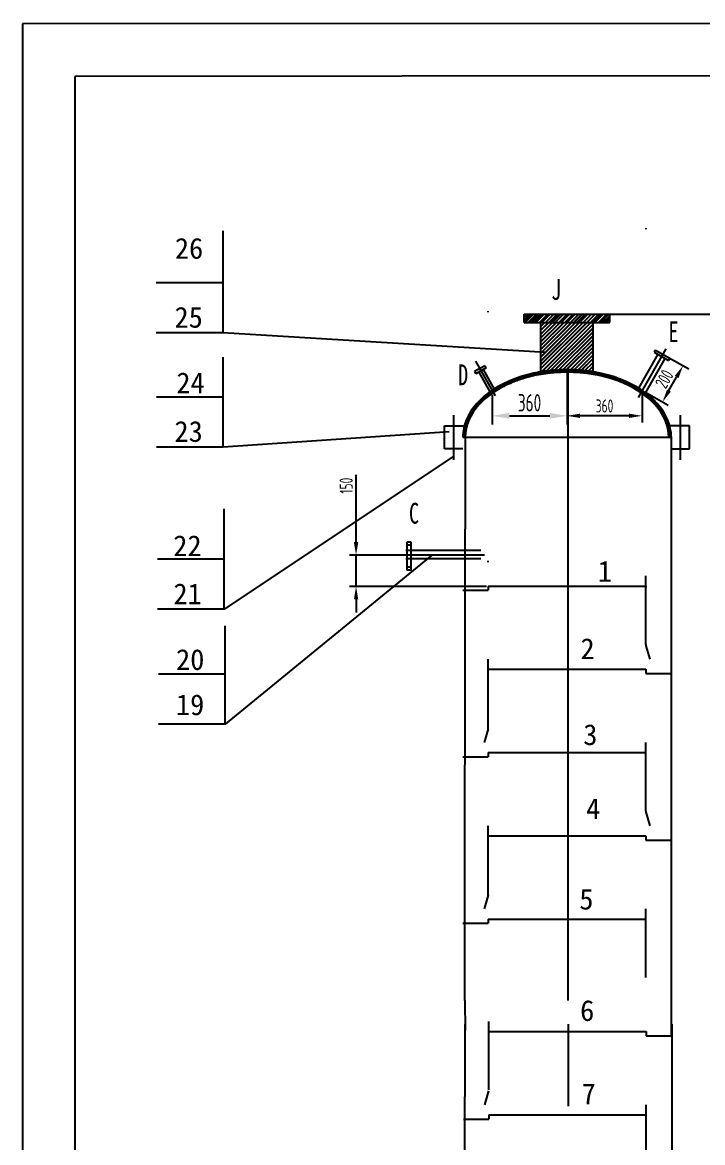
# Model space of a CAD drawing. Extents: x 29 to 469, y 5 to 599.
# Drawn here: x 29.4 to 159.1, y 384.8 to 598.6 of the extents above; entities that cross this region are included whole.
import ezdxf

# ---------------------------------------------------------------- set-up
doc = ezdxf.new("R2010")
doc.units = 0
doc.header["$LTSCALE"] = 10
doc.header["$MEASUREMENT"] = 0
doc.linetypes.add('ACAD_ISO10W100', pattern=[18, 12, -3, 0, -3])
doc.linetypes.add('CENTER', pattern=[2, 1.25, -0.25, 0.25, -0.25])
doc.layers.get('0').update_dxf_attribs({"linetype": 'CONTINUOUS'})
doc.layers.get('DEFPOINTS').update_dxf_attribs({"linetype": 'CONTINUOUS'})
for name, color, linetype in [('3中心线层', 1, 'CENTER'), ('中心线', 1, 'CENTER'), ('剖面线', 5, 'CONTINUOUS'), ('标注线', 2, 'CONTINUOUS'), ('粗实线', 3, 'CONTINUOUS'), ('细实线', 4, 'CONTINUOUS')]:
    doc.layers.add(name, color=color, linetype=linetype)
doc.styles.get("Standard").update_dxf_attribs({"font": 'isocp.shx', "width": 0.707, "bigfont": 'hztxt.shx'})
doc.styles.add('样式_1', font='SIMHEI.TTF', dxfattribs={"height": 10})
doc.dimstyles.new('ISO-25', dxfattribs={"dimtxt": 2.5, "dimasz": 2.5, "dimexe": 1.25, "dimexo": 0.625, "dimtad": 1, "dimtxsty": 'STANDARD', "dimcen": 2.5, "dimazin": 3, "dimtfac": 1, "dimtmove": 0, "dimatfit": 3})

# ---------------------------------------------------------------- blocks, each defined once
blk = doc.blocks.new('*D53')
at = {"layer": 'DEFPOINTS', "color": 0}
for p in [(133.27, 532.33), (147.58, 528.38), (133.27, 523.52)]:
    blk.add_point(p, dxfattribs=at)
at = {"layer": '细实线', "color": 0}
for p, q in [((133.27, 531.71), (133.27, 522.27)), ((147.58, 527.76), (147.58, 522.27)), ((145.08, 523.52), (135.77, 523.52))]:
    blk.add_line(p, q, dxfattribs=at)
for points in [[(135.77, 523.94), (135.77, 523.11), (133.27, 523.52)], [(145.08, 523.94), (145.08, 523.11), (147.58, 523.52)]]:
    blk.add_solid(points, dxfattribs=at)
at = {"layer": '细实线', "color": 0, "insert": (140.42, 525.4), "char_height": 2.5, "attachment_point": 5}
blk.add_mtext('360', dxfattribs=at)
blk = doc.blocks.new('*D54')
at = {"layer": 'DEFPOINTS', "color": 0}
for p in [(151.49, 535.3), (155.39, 533.09), (147.58, 528.38)]:
    blk.add_point(p, dxfattribs=at)
at = {"layer": '细实线', "color": 0}
for p, q in [((152.03, 534.99), (156.48, 532.47)), ((152.71, 528.35), (154.16, 530.91)), ((148.12, 528.07), (152.57, 525.56))]:
    blk.add_line(p, q, dxfattribs=at)
for points in [[(153.8, 531.12), (154.53, 530.71), (155.39, 533.09)], [(152.35, 528.55), (153.07, 528.14), (151.48, 526.17)]]:
    blk.add_solid(points, dxfattribs=at)
at = {"layer": '细实线', "color": 0, "insert": (151.81, 530.55), "char_height": 2.5, "attachment_point": 5, "rotation": 60.4843}
blk.add_mtext('200', dxfattribs=at)
blk = doc.blocks.new('*D38')
at = {"layer": 'DEFPOINTS', "color": 0}
for p in [(118.13, 496.94), (93.04, 490.98), (118.54, 490.98)]:
    blk.add_point(p, dxfattribs=at)
at = {"layer": '细实线', "color": 0}
for p, q in [((93.04, 499.44), (93.04, 512.23)), ((117.51, 496.94), (91.79, 496.94)), ((93.04, 490.98), (93.04, 496.94)), ((117.92, 490.98), (91.79, 490.98)), ((93.04, 488.48), (93.04, 485.98))]:
    blk.add_line(p, q, dxfattribs=at)
for points in [[(92.62, 499.44), (93.46, 499.44), (93.04, 496.94)], [(92.62, 488.48), (93.46, 488.48), (93.04, 490.98)]]:
    blk.add_solid(points, dxfattribs=at)
at = {"layer": '细实线', "color": 0, "insert": (91.17, 510.19), "char_height": 2.5, "attachment_point": 5, "rotation": 90}
blk.add_mtext('150', dxfattribs=at)

msp = doc.modelspace()

# ---------------------------------------------------------------- hatches: boundary and pattern name
h = msp.add_hatch()
h.set_pattern_fill('JIS_LC_20A', color=0, scale=0.707, style=0)
h.set_pattern_definition([(45, (-1814.474, 421.445), (-9.99849, 9.99849), []), (45, (-1813.767, 421.445), (-9.99849, 9.99849), [])])
h.paths.add_polyline_path([(133.469, 542.904), (125.125, 542.904), (125.125, 541.315), (133.469, 541.315)])
h = msp.add_hatch()
h.set_pattern_fill('JIS_LC_20A', color=0, scale=0.17675, style=0)
h.set_pattern_definition([(45, (-1814.474, 421.4454), (-2.4996225, 2.4996225), []), (45, (-1814.297, 421.4454), (-2.4996225, 2.4996225), [])])
h.paths.add_polyline_path([(133.469, 542.904), (125.125, 542.904), (125.125, 541.315), (133.469, 541.315)])
h = msp.add_hatch()
h.set_pattern_fill('JIS_LC_20A', color=0, scale=0.707, style=0)
h.set_pattern_definition([(45, (-1813.31, 421.445), (-9.99849, 9.99849), []), (45, (-1812.603, 421.445), (-9.99849, 9.99849), [])])
h.paths.add_polyline_path([(134.633, 542.904), (126.289, 542.904), (126.289, 541.315), (134.633, 541.315)])
h = msp.add_hatch()
h.set_pattern_fill('JIS_LC_20A', color=0, scale=0.17675, style=0)
h.set_pattern_definition([(45, (-1812.8894, 421.4454), (-2.4996225, 2.4996225), []), (45, (-1812.7126, 421.4454), (-2.4996225, 2.4996225), [])])
h.paths.add_polyline_path([(135.053, 542.904), (126.71, 542.904), (126.71, 541.315), (135.053, 541.315)])
h = msp.add_hatch()
h.set_pattern_fill('JIS_LC_20A', color=0, scale=0.707, style=0)
h.set_pattern_definition([(45, (-1812.257, 421.445), (-9.99849, 9.99849), []), (45, (-1811.55, 421.445), (-9.99849, 9.99849), [])])
h.paths.add_polyline_path([(135.685, 542.904), (127.342, 542.904), (127.342, 541.315), (135.685, 541.315)])
h = msp.add_hatch()
h.set_pattern_fill('JIS_LC_20A', color=0, scale=0.707, style=0)
h.set_pattern_definition([(45, (-1811.16, 421.445), (-9.99849, 9.99849), []), (45, (-1810.453, 421.445), (-9.99849, 9.99849), [])])
h.paths.add_polyline_path([(136.783, 542.904), (128.439, 542.904), (128.439, 541.315), (136.783, 541.315)])
h = msp.add_hatch()
h.set_pattern_fill('JIS_LC_20A', color=0, scale=0.707, style=0)
h.set_pattern_definition([(45, (-1809.812, 421.445), (-9.99849, 9.99849), []), (45, (-1809.105, 421.445), (-9.99849, 9.99849), [])])
h.paths.add_polyline_path([(138.131, 542.904), (129.787, 542.904), (129.787, 541.315), (138.131, 541.315)])
h = msp.add_hatch()
h.set_pattern_fill('JIS_LC_20A', color=0, scale=0.707, style=0)
h.set_pattern_definition([(45, (-1808.574, 421.445), (-9.99849, 9.99849), []), (45, (-1807.867, 421.445), (-9.99849, 9.99849), [])])
h.paths.add_polyline_path([(139.369, 542.904), (131.025, 542.904), (131.025, 541.315), (139.369, 541.315)])
h = msp.add_hatch()
h.set_pattern_fill('JIS_LC_20A', color=0, scale=0.707, style=0)
h.set_pattern_definition([(45, (-1807.432, 421.445), (-9.99849, 9.99849), []), (45, (-1806.725, 421.445), (-9.99849, 9.99849), [])])
h.paths.add_polyline_path([(140.511, 542.904), (132.167, 542.904), (132.167, 541.315), (140.511, 541.315)])
h = msp.add_hatch()
h.set_pattern_fill('JIS_LC_20A', color=0, scale=0.17675, style=0)
h.set_pattern_definition([(45, (-1806.5777, 421.472), (-2.4996225, 2.4996225), []), (45, (-1806.401, 421.472), (-2.4996225, 2.4996225), [])])
h.paths.add_polyline_path([(141.365, 542.931), (133.021, 542.931), (133.021, 541.342), (141.365, 541.342)])
h = msp.add_hatch()
h.set_pattern_fill('JIS_LC_20A', color=0, scale=0.707, style=0)
h.set_pattern_definition([(45, (-1806.39, 421.445), (-9.99849, 9.99849), []), (45, (-1805.683, 421.445), (-9.99849, 9.99849), [])])
h.paths.add_polyline_path([(141.552, 542.904), (133.208, 542.904), (133.208, 541.315), (141.552, 541.315)])
h = msp.add_hatch()
h.set_pattern_fill('JIS_LC_20A', color=0, scale=0.17675, style=0)
h.set_pattern_definition([(45, (-1805.1167, 421.4454), (-2.4996225, 2.4996225), []), (45, (-1804.94, 421.4454), (-2.4996225, 2.4996225), [])])
h.paths.add_polyline_path([(142.826, 542.904), (134.482, 542.904), (134.482, 541.315), (142.826, 541.315)])
h = msp.add_hatch()
h.set_pattern_fill('JIS_LC_20A', color=0, scale=0.707, style=0)
h.set_pattern_definition([(45, (-1803.968, 421.445), (-9.99849, 9.99849), []), (45, (-1803.26, 421.445), (-9.99849, 9.99849), [])])
h.paths.add_polyline_path([(143.975, 542.904), (135.631, 542.904), (135.631, 541.315), (143.975, 541.315)])
h = msp.add_hatch()
h.set_pattern_fill('JIS_LC_20A', color=0, scale=0.707, style=0)
h.set_pattern_definition([(45, (-1802.533, 421.445), (-9.99849, 9.99849), []), (45, (-1801.826, 421.445), (-9.99849, 9.99849), [])])
h.paths.add_polyline_path([(145.41, 542.904), (137.066, 542.904), (137.066, 541.315), (145.41, 541.315)])
h = msp.add_hatch()
h.set_pattern_fill('JIS_LC_20A', color=0, scale=0.707, style=0)
h.set_pattern_definition([(45, (-1801.026, 421.445), (-9.99849, 9.99849), []), (45, (-1800.319, 421.445), (-9.99849, 9.99849), [])])
h.paths.add_polyline_path([(146.917, 542.904), (138.573, 542.904), (138.573, 541.315), (146.917, 541.315)])

# ---------------------------------------------------------------- linework, layer by layer
at = {"color": 0}
for p, q in [((449.407, 598.603), (29.449, 598.299)), ((29.449, 598.299), (29.423, 598.299)), ((439.424, 588.596), (39.422, 588.306)), ((125.125, 541.786), (126.246, 542.907)), ((125.125, 542.374), (125.656, 542.904)), ((125.125, 542.11), (125.92, 542.904)), ((128.304, 540.597), (129.022, 541.315)), ((128.304, 539.867), (129.752, 541.315)), ((128.304, 539.136), (130.483, 541.315)), ((128.304, 538.406), (131.213, 541.315)), ((128.304, 537.675), (131.944, 541.315)), ((128.304, 536.945), (132.674, 541.315)), ((128.304, 536.214), (133.405, 541.315)), ((128.304, 535.484), (134.135, 541.315)), ((128.304, 534.753), (134.866, 541.315)), ((128.304, 534.023), (135.596, 541.315)), ((128.304, 533.292), (136.327, 541.315)), ((128.304, 532.562), (137.057, 541.315)), ((128.304, 541.301), (128.318, 541.315)), ((128.304, 540.571), (129.048, 541.315)), ((128.304, 539.84), (129.779, 541.315)), ((128.304, 539.11), (130.509, 541.315)), ((128.304, 538.379), (131.24, 541.315)), ((128.304, 537.649), (131.97, 541.315)), ((128.304, 536.918), (132.701, 541.315)), ((128.304, 536.188), (133.431, 541.315)), ((128.304, 535.457), (134.162, 541.315)), ((128.304, 534.727), (134.892, 541.315)), ((128.304, 533.266), (136.353, 541.315)), ((128.304, 532.535), (137.084, 541.315)), ((128.317, 534.009), (135.623, 541.315)), ((128.415, 531.943), (137.788, 541.315)), ((128.447, 531.948), (137.814, 541.315)), ((129.273, 532.07), (138.237, 541.034)), ((129.304, 532.074), (138.237, 541.008)), ((135.119, 541.315), (136.709, 542.904)), ((135.296, 541.315), (136.885, 542.904)), ((140.119, 541.315), (141.416, 542.613)), ((140.295, 541.315), (141.416, 542.436)), ((140.573, 541.315), (141.416, 542.158)), ((140.831, 541.315), (141.416, 541.901)), ((141.096, 541.315), (141.416, 541.635)), ((130.103, 532.169), (138.237, 540.304)), ((130.132, 532.172), (138.237, 540.277)), ((130.907, 532.243), (138.237, 539.573)), ((130.936, 532.245), (138.237, 539.547)), ((131.688, 532.293), (138.237, 538.843)), ((131.716, 532.295), (138.237, 538.816)), ((132.449, 532.323), (138.237, 538.112)), ((132.476, 532.324), (138.237, 538.086)), ((133.19, 532.334), (138.237, 537.382)), ((133.217, 532.334), (138.237, 537.355)), ((133.914, 532.327), (138.237, 536.651)), ((133.94, 532.327), (138.237, 536.625)), ((134.621, 532.304), (138.237, 535.921)), ((134.647, 532.303), (138.237, 535.894)), ((135.313, 532.266), (138.237, 535.19)), ((135.338, 532.264), (138.237, 535.164)), ((135.991, 532.213), (138.237, 534.46)), ((132.018, 531.817), (132.525, 532.325)), ((132.023, 531.818), (132.531, 532.325)), ((132.406, 531.831), (132.907, 532.332)), ((132.411, 531.831), (132.912, 532.332)), ((132.789, 531.839), (133.284, 532.334)), ((132.794, 531.84), (133.289, 532.334)), ((133.167, 531.843), (133.656, 532.332)), ((133.173, 531.843), (133.661, 532.332)), ((133.541, 531.842), (134.024, 532.325)), ((133.546, 531.842), (134.029, 532.325)), ((136.015, 532.21), (138.237, 534.433)), ((136.654, 532.146), (138.237, 533.729)), ((136.678, 532.143), (138.237, 533.703)), ((137.304, 532.065), (138.237, 532.999)), ((137.328, 532.062), (138.237, 532.972)), ((121.257, 529.14), (122.305, 530.189)), ((121.745, 529.412), (122.679, 530.346)), ((121.755, 529.417), (122.688, 530.35)), ((122.429, 529.721), (123.297, 530.589)), ((122.438, 529.725), (123.305, 530.592)), ((122.528, 529.708), (123.476, 530.656)), ((122.566, 529.72), (123.518, 530.671)), ((123.068, 529.986), (123.885, 530.802)), ((123.077, 529.989), (123.893, 530.805)), ((123.672, 530.215), (124.448, 530.991)), ((123.681, 530.218), (124.456, 530.994)), ((123.736, 530.185), (124.586, 531.035)), ((123.768, 530.19), (124.624, 531.047)), ((124.249, 530.418), (124.991, 531.159)), ((124.257, 530.42), (124.999, 531.162)), ((124.803, 530.597), (125.516, 531.31)), ((124.811, 530.599), (125.524, 531.312)), ((125.337, 530.757), (126.026, 531.445)), ((125.345, 530.759), (126.033, 531.447)), ((125.855, 530.899), (126.522, 531.566)), ((125.862, 530.901), (126.529, 531.568)), ((126.357, 531.027), (127.006, 531.675)), ((126.365, 531.029), (127.012, 531.677)), ((126.847, 531.142), (127.478, 531.773)), ((126.854, 531.144), (127.485, 531.774)), ((127.324, 531.245), (127.94, 531.861)), ((127.331, 531.246), (127.947, 531.862)), ((127.791, 531.337), (128.393, 531.939)), ((127.798, 531.338), (128.399, 531.94)), ((128.248, 531.42), (128.837, 532.009)), ((128.255, 531.421), (128.844, 532.01)), ((128.696, 531.493), (129.273, 532.07)), ((128.702, 531.494), (129.28, 532.071)), ((129.136, 531.558), (129.702, 532.124)), ((129.142, 531.559), (129.708, 532.125)), ((129.567, 531.615), (130.124, 532.171)), ((129.573, 531.615), (130.13, 532.172)), ((129.992, 531.664), (130.539, 532.212)), ((129.998, 531.665), (130.545, 532.212)), ((130.409, 531.707), (130.947, 532.246)), ((130.415, 531.708), (130.953, 532.246)), ((130.82, 531.744), (131.35, 532.274)), ((130.826, 531.744), (131.356, 532.274)), ((131.225, 531.774), (131.747, 532.296)), ((131.231, 531.774), (131.753, 532.297)), ((131.624, 531.798), (132.139, 532.313)), ((131.63, 531.799), (132.144, 532.313)), ((133.91, 531.837), (134.387, 532.314)), ((133.915, 531.836), (134.392, 532.314)), ((134.275, 531.827), (134.747, 532.299)), ((134.28, 531.826), (134.752, 532.298)), ((134.635, 531.812), (135.102, 532.279)), ((134.64, 531.812), (135.107, 532.279)), ((134.991, 531.794), (135.453, 532.256)), ((134.996, 531.794), (135.458, 532.256)), ((135.344, 531.772), (135.801, 532.229)), ((135.349, 531.772), (135.806, 532.229)), ((135.692, 531.746), (136.145, 532.198)), ((135.697, 531.746), (136.15, 532.198)), ((136.037, 531.716), (136.485, 532.164)), ((136.042, 531.716), (136.49, 532.164)), ((136.378, 531.683), (136.822, 532.126)), ((136.383, 531.682), (136.827, 532.126)), ((136.716, 531.646), (137.155, 532.085)), ((136.721, 531.645), (137.16, 532.084)), ((137.05, 531.605), (137.485, 532.04)), ((137.055, 531.605), (137.49, 532.04)), ((137.381, 531.561), (137.812, 531.992)), ((137.385, 531.56), (137.816, 531.992)), ((137.708, 531.514), (138.135, 531.941)), ((137.713, 531.513), (138.14, 531.94)), ((137.942, 531.972), (138.237, 532.268)), ((137.965, 531.969), (138.237, 532.242)), ((138.032, 531.463), (138.456, 531.887)), ((138.036, 531.462), (138.46, 531.886)), ((138.353, 531.409), (138.773, 531.829)), ((138.357, 531.408), (138.777, 531.828)), ((138.67, 531.352), (139.087, 531.769)), ((138.675, 531.351), (139.091, 531.768)), ((138.985, 531.292), (139.397, 531.705)), ((138.989, 531.291), (139.402, 531.704)), ((139.296, 531.229), (139.705, 531.638)), ((139.3, 531.228), (139.71, 531.637)), ((139.604, 531.162), (140.01, 531.568)), ((139.608, 531.161), (140.015, 531.567)), ((139.909, 531.093), (140.312, 531.496)), ((139.914, 531.092), (140.317, 531.495)), ((140.212, 531.02), (140.611, 531.42)), ((140.216, 531.019), (140.616, 531.419)), ((140.511, 530.945), (140.908, 531.342)), ((140.515, 530.944), (140.912, 531.341)), ((140.807, 530.867), (141.201, 531.261)), ((140.811, 530.866), (141.205, 531.26)), ((141.101, 530.786), (141.492, 531.177)), ((141.105, 530.785), (141.496, 531.176)), ((141.391, 530.702), (141.78, 531.09)), ((141.396, 530.701), (141.784, 531.089)), ((141.679, 530.615), (142.065, 531)), ((141.683, 530.614), (142.069, 530.999)), ((141.964, 530.525), (142.347, 530.908)), ((141.968, 530.524), (142.351, 530.907)), ((142.246, 530.433), (142.626, 530.813)), ((142.25, 530.432), (142.63, 530.811)), ((142.526, 530.338), (142.903, 530.715)), ((142.53, 530.336), (142.907, 530.714)), ((142.802, 530.24), (143.177, 530.614)), ((142.806, 530.238), (143.181, 530.613)), ((143.076, 530.139), (143.448, 530.511)), ((143.08, 530.137), (143.452, 530.51)), ((143.347, 530.035), (143.717, 530.405)), ((143.351, 530.034), (143.721, 530.403)), ((143.615, 529.929), (143.983, 530.296)), ((143.619, 529.927), (143.987, 530.295)), ((143.881, 529.82), (144.246, 530.185)), ((143.884, 529.818), (144.25, 530.183)), ((114.751, 524.096), (119.179, 528.523)), ((114.791, 524.163), (119.101, 528.472)), ((115.084, 524.618), (118.579, 528.114)), ((115.095, 524.635), (118.561, 528.101)), ((117.352, 526.517), (119.666, 528.832)), ((117.414, 526.574), (119.68, 528.84)), ((119.137, 527.928), (120.549, 529.339)), ((119.154, 527.939), (120.56, 529.346)), ((119.436, 528.077), (120.868, 529.509)), ((119.484, 528.098), (120.923, 529.537)), ((120.158, 528.574), (121.321, 529.737)), ((120.171, 528.581), (121.332, 529.742)), ((120.999, 529.04), (122.025, 530.066)), ((121.01, 529.046), (122.034, 530.071)), ((121.196, 529.107), (122.259, 530.169)), ((122.342, 529.634), (122.429, 529.721)), ((144.143, 529.708), (144.506, 530.071)), ((144.147, 529.706), (144.51, 530.069)), ((144.403, 529.593), (144.764, 529.954)), ((144.407, 529.591), (144.768, 529.952)), ((144.661, 529.475), (145.019, 529.834)), ((144.664, 529.474), (145.023, 529.833)), ((144.915, 529.355), (145.272, 529.712)), ((144.918, 529.353), (145.275, 529.71)), ((145.166, 529.232), (145.521, 529.587)), ((145.17, 529.23), (145.525, 529.585)), ((145.415, 529.106), (145.768, 529.459)), ((145.419, 529.105), (145.772, 529.457)), ((145.661, 528.978), (146.012, 529.329)), ((145.665, 528.976), (146.016, 529.327)), ((145.904, 528.846), (146.254, 529.195)), ((145.908, 528.844), (146.257, 529.194)), ((146.145, 528.712), (146.492, 529.059)), ((146.148, 528.71), (146.495, 529.057)), ((146.382, 528.575), (146.728, 528.921)), ((146.385, 528.573), (146.731, 528.919)), ((146.617, 528.434), (146.961, 528.779)), ((146.62, 528.432), (146.964, 528.777)), ((146.848, 528.291), (147.191, 528.634)), ((146.851, 528.289), (147.194, 528.632)), ((147.077, 528.145), (147.418, 528.487)), ((147.08, 528.143), (147.421, 528.485)), ((147.302, 527.997), (147.642, 528.337)), ((147.306, 527.994), (147.646, 528.334)), ((147.525, 527.845), (147.864, 528.183)), ((147.528, 527.842), (147.867, 528.181)), ((147.745, 527.689), (148.082, 528.027)), ((147.748, 527.687), (148.085, 528.025)), ((147.961, 527.531), (148.298, 527.868)), ((147.964, 527.529), (148.301, 527.866)), ((148.174, 527.37), (148.51, 527.706)), ((148.177, 527.368), (148.513, 527.703)), ((148.385, 527.206), (148.719, 527.54)), ((148.388, 527.203), (148.722, 527.538)), ((148.591, 527.038), (148.925, 527.372)), ((148.594, 527.035), (148.928, 527.369)), ((148.795, 526.867), (149.128, 527.2)), ((148.798, 526.864), (149.131, 527.198)), ((148.995, 526.692), (149.328, 527.025)), ((148.998, 526.69), (149.331, 527.023)), ((149.192, 526.515), (149.524, 526.847)), ((149.195, 526.512), (149.527, 526.844)), ((149.385, 526.333), (149.717, 526.665)), ((149.388, 526.331), (149.72, 526.662)), ((149.575, 526.148), (149.907, 526.48)), ((149.578, 526.146), (149.909, 526.477)), ((149.761, 525.96), (150.093, 526.291)), ((149.764, 525.957), (150.095, 526.289)), ((149.943, 525.767), (150.275, 526.099)), ((149.946, 525.765), (150.277, 526.096)), ((114.052, 522.692), (115.133, 523.774)), ((114.156, 522.941), (115.287, 524.072)), ((114.16, 522.951), (115.296, 524.086)), ((114.51, 523.67), (116.495, 525.655)), ((114.516, 523.681), (116.549, 525.715)), ((150.122, 525.571), (150.453, 525.903)), ((150.124, 525.568), (150.456, 525.9)), ((150.296, 525.371), (150.628, 525.703)), ((150.298, 525.368), (150.631, 525.7)), ((150.466, 525.166), (150.799, 525.499)), ((150.469, 525.163), (150.801, 525.496)), ((150.632, 524.958), (150.966, 525.292)), ((150.635, 524.955), (150.968, 525.289)), ((150.794, 524.745), (151.129, 525.08)), ((150.796, 524.742), (151.131, 525.077)), ((150.951, 524.527), (151.287, 524.863)), ((150.953, 524.524), (151.289, 524.86)), ((151.103, 524.305), (151.441, 524.643)), ((151.105, 524.302), (151.443, 524.64)), ((151.251, 524.078), (151.59, 524.417)), ((151.253, 524.075), (151.592, 524.414)), ((151.393, 523.846), (151.735, 524.187)), ((151.395, 523.842), (151.737, 524.184)), ((151.53, 523.608), (151.874, 523.952)), ((151.532, 523.605), (151.876, 523.949)), ((113.608, 521.27), (114.279, 521.94)), ((113.61, 521.276), (114.281, 521.948)), ((113.678, 521.562), (114.515, 522.399)), ((113.688, 521.598), (114.536, 522.447)), ((113.735, 521.771), (114.493, 522.529)), ((113.737, 521.779), (114.496, 522.538)), ((113.911, 522.322), (114.801, 523.212)), ((113.914, 522.33), (114.806, 523.222)), ((114.034, 522.648), (115.139, 523.753)), ((151.662, 523.365), (152.009, 523.712)), ((151.664, 523.362), (152.011, 523.709)), ((151.787, 523.116), (152.138, 523.466)), ((151.789, 523.112), (152.139, 523.463)), ((151.907, 522.861), (152.261, 523.215)), ((151.909, 522.857), (152.263, 523.211)), ((152.02, 522.599), (152.378, 522.957)), ((152.021, 522.595), (152.38, 522.954)), ((152.126, 522.331), (152.489, 522.694)), ((152.127, 522.327), (152.491, 522.69)), ((152.224, 522.055), (152.593, 522.423)), ((152.226, 522.051), (152.595, 522.42)), ((152.315, 521.771), (152.69, 522.146)), ((152.316, 521.767), (152.692, 522.142)), ((152.398, 521.478), (152.78, 521.861)), ((152.399, 521.474), (152.781, 521.857)), ((113.405, 519.573), (113.902, 520.071)), ((113.405, 519.568), (113.902, 520.065)), ((113.414, 519.836), (114.03, 520.453)), ((113.415, 519.864), (114.034, 520.483)), ((113.421, 519.964), (113.948, 520.491)), ((113.421, 519.958), (113.947, 520.485)), ((113.457, 520.369), (114.02, 520.932)), ((113.458, 520.375), (114.021, 520.939)), ((113.493, 520.646), (114.149, 521.302)), ((113.498, 520.677), (114.152, 521.332)), ((113.518, 520.805), (114.127, 521.414)), ((113.519, 520.811), (114.172, 521.464)), ((113.627, 519.421), (113.88, 519.673)), ((113.632, 519.421), (113.88, 519.668)), ((152.471, 521.177), (152.861, 521.568)), ((152.472, 521.173), (152.862, 521.563)), ((152.534, 520.865), (152.934, 521.266)), ((152.535, 520.861), (152.935, 521.261)), ((152.586, 520.543), (152.997, 520.954)), ((152.587, 520.539), (152.998, 520.95)), ((152.626, 520.209), (153.05, 520.633)), ((152.627, 520.204), (153.051, 520.628)), ((152.653, 519.861), (153.092, 520.3)), ((152.654, 519.856), (153.092, 520.295)), ((152.665, 519.498), (153.121, 519.954)), ((152.665, 519.493), (153.121, 519.949)), ((152.962, 519.421), (153.136, 519.595)), ((152.967, 519.421), (153.136, 519.589)), ((153.136, 519.589), (153.138, 501.071)), ((113.786, 411.938), (113.876, 501.885)), ((153.138, 501.071), (153.138, 498.687)), ((113.786, 411.938), (113.818, 406.22)), ((153.138, 411.938), (153.138, 405.205)), ((113.75, 338.02), (113.819, 407.398))]:
    msp.add_line(p, q, dxfattribs=at)
at = {"layer": '3中心线层', "linetype": 'ACAD_ISO10W100'}
for p, q in [((133.469, 411.938), (133.469, 559.339)), ((133.564, 211.662), (133.564, 407.398))]:
    msp.add_line(p, q, dxfattribs=at)
at = {"layer": '中心线', "color": 0}
for p, q in [((152.077, 536.335), (146.807, 527.026)), ((115.795, 533.983), (119.56, 527.334)), ((111.657, 515.144), (111.657, 523.658)), ((154.884, 515.144), (154.884, 523.658))]:
    msp.add_line(p, q, dxfattribs=at)
at = {"layer": '剖面线', "color": 0}
for p, q in [((67.646, 558.846), (67.646, 539.376)), ((113.403, 519.421), (113.876, 519.421)), ((113.876, 519.421), (113.876, 501.885)), ((153.138, 519.421), (152.665, 519.421))]:
    msp.add_line(p, q, dxfattribs=at)
at = {"layer": '剖面线', "color": 7}
msp.add_line((113.876, 519.421), (153.138, 519.421), dxfattribs=at)
at = {"layer": '剖面线', "color": 0}
msp.add_ellipse((133.271, 519.421), major_axis=(19.395, 0), ratio=0.6405158, start_param=0, end_param=3.1415927, dxfattribs=at)
at = {"layer": '标注线', "color": 0}
for p, q in [((67.646, 548.913), (54.931, 548.913)), ((141.416, 542.904), (212.891, 542.904)), ((67.646, 539.376), (54.931, 539.376)), ((129.218, 535.608), (67.646, 539.376)), ((67.729, 517.53), (67.729, 534.708)), ((67.729, 527.066), (55.014, 527.066)), ((110.766, 520.477), (67.729, 517.53)), ((67.729, 517.53), (55.014, 517.53)), ((111.657, 515.806), (67.903, 486.644)), ((67.903, 486.644), (67.903, 505.763)), ((67.903, 496.18), (55.188, 496.18)), ((107.494, 496.942), (68.061, 464.659)), ((67.903, 486.644), (55.188, 486.644)), ((68.061, 464.659), (68.061, 483.439)), ((68.061, 474.195), (55.346, 474.195)), ((68.061, 464.659), (55.346, 464.659))]:
    msp.add_line(p, q, dxfattribs=at)
at = {"layer": '粗实线', "color": 0}
for p, q in [((29.423, 598.299), (29.423, 4.603)), ((39.422, 588.306), (39.422, 18.922)), ((39.422, 553.319), (39.422, 14.602)), ((125.125, 541.315), (125.125, 542.904)), ((125.125, 542.904), (141.416, 542.904)), ((125.125, 541.315), (141.416, 541.315)), ((128.304, 531.924), (128.304, 541.315)), ((138.237, 531.924), (138.237, 541.315)), ((141.416, 541.315), (141.416, 542.904)), ((150.563, 535.274), (146.887, 528.78)), ((151.946, 534.491), (148.247, 527.956)), ((150.107, 536.08), (149.872, 535.665)), ((149.872, 535.665), (152.638, 534.099)), ((150.107, 536.08), (152.873, 534.514)), ((152.873, 534.514), (152.638, 534.099)), ((117.603, 533.089), (115.632, 531.973)), ((117.838, 532.674), (115.867, 531.558)), ((117.285, 532.361), (119.395, 528.634)), ((117.603, 533.089), (117.838, 532.674)), ((115.632, 531.973), (115.867, 531.558)), ((116.42, 531.871), (118.544, 528.12)), ((109.91, 517.235), (109.91, 521.606)), ((109.91, 521.606), (113.69, 521.606)), ((156.631, 521.606), (152.851, 521.606)), ((156.631, 517.235), (156.631, 521.606)), ((117.881, 519.421), (149.348, 519.421)), ((113.403, 517.235), (109.91, 517.235)), ((153.138, 517.235), (156.631, 517.235)), ((103.536, 499.431), (102.741, 499.431)), ((102.741, 499.431), (102.741, 494.663)), ((103.536, 498.82), (102.741, 498.82)), ((102.741, 498.82), (102.741, 494.052)), ((103.536, 494.663), (103.536, 499.431)), ((103.536, 494.052), (103.536, 498.82)), ((153.138, 498.687), (153.138, 411.938)), ((116.847, 497.842), (102.543, 497.842)), ((116.847, 496.252), (102.543, 496.252)), ((103.536, 494.663), (102.741, 494.663)), ((103.536, 494.052), (102.741, 494.052)), ((148.29, 479.872), (148.29, 492.985)), ((113.403, 490.243), (118.251, 490.243)), ((118.251, 491.038), (148.29, 491.038)), ((118.251, 491.038), (118.251, 490.243)), ((148.32, 479.656), (149.045, 477.084)), ((118.251, 473.507), (118.251, 477.091)), ((118.251, 475.144), (148.29, 475.144)), ((148.29, 475.144), (148.29, 474.349)), ((118.251, 464.036), (118.251, 473.507)), ((148.29, 474.349), (153.138, 474.349)), ((118.219, 463.814), (117.456, 461.197)), ((148.29, 448.084), (148.29, 461.197)), ((113.403, 458.456), (118.251, 458.456)), ((118.251, 459.25), (148.29, 459.25)), ((118.251, 459.25), (118.251, 458.456)), ((148.32, 447.869), (149.045, 445.297)), ((118.251, 432.249), (118.251, 445.304)), ((118.251, 443.357), (148.29, 443.357)), ((148.29, 443.357), (148.29, 442.562)), ((148.29, 442.562), (153.138, 442.562)), ((118.219, 432.026), (117.456, 429.41)), ((148.29, 416.297), (148.29, 429.41)), ((113.403, 426.668), (118.251, 426.668)), ((118.251, 427.463), (148.29, 427.463)), ((118.251, 427.463), (118.251, 426.668)), ((118.347, 394.892), (118.347, 407.947)), ((153.233, 407.398), (153.233, 338.02)), ((118.347, 406), (148.386, 406)), ((148.386, 406), (148.386, 405.205)), ((148.386, 405.205), (153.233, 405.205)), ((118.315, 394.67), (117.552, 392.053)), ((148.386, 378.94), (148.386, 392.053)), ((113.499, 389.311), (118.347, 389.311)), ((118.347, 390.106), (148.386, 390.106)), ((118.347, 390.106), (118.347, 389.311))]:
    msp.add_line(p, q, dxfattribs=at)
for centre, radius, start, end in [((149.085, 559.341), 0.795, 180, 195.74477), ((117.456, 543.505), 0.795, 343.74477, 0), ((117.456, 543.505), 0.795, 343.74477, 0), ((117.854, 543.449), 0.397, 343.74477, 0), ((117.456, 495.824), 0.795, 343.74477, 0), ((117.456, 495.824), 0.795, 343.74477, 0), ((117.854, 495.767), 0.397, 343.74477, 0), ((149.085, 491.041), 0.795, 180, 195.74477), ((149.085, 479.872), 0.795, 180, 195.74477), ((117.456, 464.036), 0.795, 343.74477, 0), ((117.456, 464.036), 0.795, 343.74477, 0), ((117.854, 463.98), 0.397, 343.74477, 0), ((149.085, 448.084), 0.795, 180, 195.74477), ((117.456, 432.249), 0.795, 343.74477, 0), ((117.456, 432.249), 0.795, 343.74477, 0), ((117.854, 432.192), 0.397, 343.74477, 0)]:
    msp.add_arc(centre, radius, start, end, dxfattribs=at)
msp.add_ellipse((133.271, 519.421), major_axis=(19.867, 0), ratio=0.65, start_param=0, end_param=3.1415927, dxfattribs=at)
msp.add_ellipse((133.271, 519.421), major_axis=(19.867, 0), ratio=0.65, start_param=0, end_param=3.1415927, dxfattribs=at)
at = {"layer": '细实线', "color": 0}
for p, q in [((133.271, 531.506), (133.271, 521.869)), ((118.966, 527.555), (118.966, 521.869)), ((122.277, 523.525), (129.959, 523.525))]:
    msp.add_line(p, q, dxfattribs=at)
for points in [[(122.277, 524.077), (122.277, 522.973), (118.966, 523.525)], [(129.959, 524.077), (129.959, 522.973), (133.271, 523.525)]]:
    msp.add_solid(points, dxfattribs=at)

# ---------------------------------------------------------------- texts
at = {"layer": '粗实线', "color": 0, "char_height": 3.97345, "attachment_point": 1, "style": '样式_1'}
for s, insert, width in [('{\\f@KaiTi_GB2312|b0|i0|c134|p49;26}', (58.494, 557.474), 35.26475), ('{\\f@KaiTi_GB2312|b0|i0|c134|p49;25}', (58.422, 544.315), 33.68785), ('{\\f@KaiTi_GB2312|b0|i0|c134|p49;24}', (58.773, 531.807), 27.6495), ('{\\f@KaiTi_GB2312|b0|i0|c134|p49;23}', (58.41, 522.524), 20.73713), ('{\\f@KaiTi_GB2312|b0|i0|c134|p49;22}', (58.18, 500.713), 25.34537), ('{\\f@KaiTi_GB2312|b0|i0|c134|p49;1}', (139.123, 495.845), 20.70107), ('{\\f@KaiTi_GB2312|b0|i0|c134|p49;21}', (58.221, 491.533), 32.25775), ('{\\f@KaiTi_GB2312|b0|i0|c134|p49;2}', (135.836, 481.073), 20.73713), ('{\\f@KaiTi_GB2312|b0|i0|c134|p49;20}', (58.714, 478.994), 36.866), ('{\\f@KaiTi_GB2312|b0|i0|c134|p49;19}', (58.694, 470.37), 34.56188), ('{\\f@KaiTi_GB2312|b0|i0|c134|p49;3}', (136.361, 464.664), 25.34537), ('{\\f@KaiTi_GB2312|b0|i0|c134|p49;4}', (136.908, 450.527), 32.25775), ('{\\f@KaiTi_GB2312|b0|i0|c134|p49;5}', (135.607, 433.275), 36.866), ('{\\f@KaiTi_GB2312|b0|i0|c134|p49;6}', (135.765, 412.014), 23.34143), ('{\\f@KaiTi_GB2312|b0|i0|c134|p49;7}', (136.051, 396.089), 28.72791)]:
    msp.add_mtext(s, dxfattribs=dict(at, insert=insert, width=width))
at = {"layer": '细实线', "color": 0, "char_height": 3.97345, "attachment_point": 1}
for s, insert, width in [('{\\fKaiTi_GB2312|b0|i0|c134|p49;J}', (130.251, 549.625), 1.36996), ('{\\fKaiTi_GB2312|b0|i0|c134|p49;E}', (152.618, 541.553), 4.31542), ('{\\fKaiTi_GB2312|b0|i0|c134|p49;D}', (112.499, 533.336), 1.36996), ('{\\fKaiTi_GB2312|b0|i0|c134|p49;^IC}', (103.139, 506.92), 1.36996)]:
    msp.add_mtext(s, dxfattribs=dict(at, insert=insert, width=width))
at = {"layer": '细实线', "color": 0, "insert": (126.118, 526.008), "char_height": 3.3112, "attachment_point": 5}
msp.add_mtext('360', dxfattribs=at)

# ---------------------------------------------------------------- dimensions: what is measured, and where the dimension line sits
at = {"layer": '细实线', "color": 0}
dim = msp.add_aligned_dim(p1=(147.575, 528.382), p2=(151.49, 535.297), distance=-4.487, text='200', dimstyle='ISO-25', dxfattribs=at)
dim.commit()
dim.dimension.update_dxf_attribs({"geometry": '*D54', "text_midpoint": (151.805, 530.553)})
dim = msp.add_linear_dim(base=(133.271, 523.525), p1=(147.575, 528.382), p2=(133.271, 532.334), text='360', dimstyle='ISO-25', dxfattribs=at)
dim.commit()
dim.dimension.update_dxf_attribs({"geometry": '*D53', "text_midpoint": (140.423, 525.4)})
dim = msp.add_linear_dim(base=(93.041, 490.982), p1=(118.133, 496.942), p2=(118.543, 490.982), angle=90, text='150', dimstyle='ISO-25', dxfattribs=at)
dim.commit()
dim.dimension.update_dxf_attribs({"geometry": '*D38', "text_midpoint": (93.041, 510.187), "dimtype": 160})

doc.saveas('drawing.dxf')
